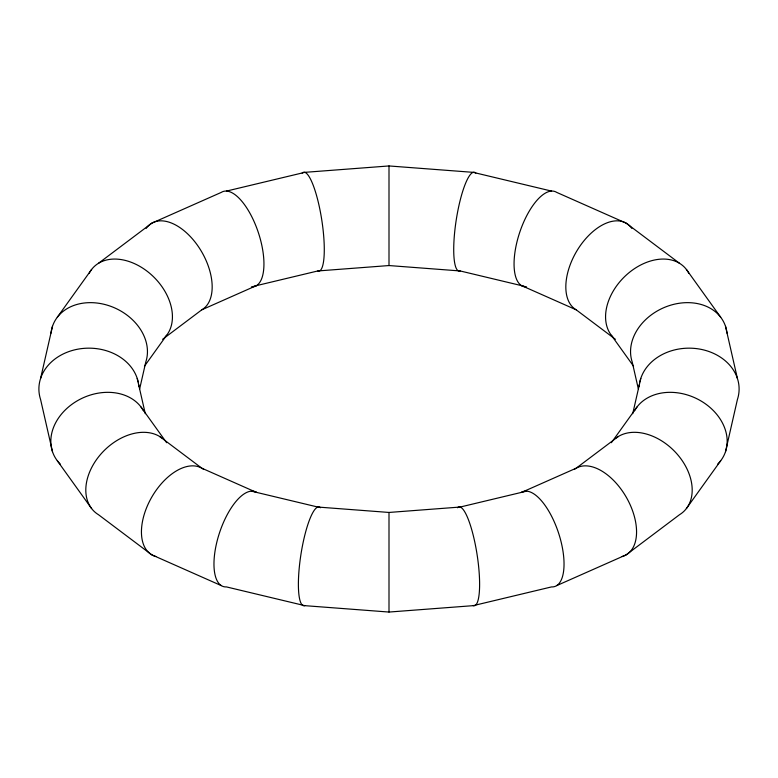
<?xml version="1.0" encoding="UTF-8"?>
<svg xmlns="http://www.w3.org/2000/svg" width="778" height="778" viewBox="0 0 778 778"><rect width="100%" height="100%" fill="white"/><g stroke="black" fill="none" stroke-linecap="round" stroke-linejoin="round"><path stroke-width="1.17" d="M40.602 378.429L52.476 326.371M139.641 388.99L145.807 361.945A50.016 39.445 24.9 0 0 107.52 305.239A50.016 39.445 24.9 0 0 51.008 333.159M632.728 413.702L640.78 378.429M725.524 451.629L737.398 399.571A50.016 40.835 0 0 0 699.918 349.127A50.016 40.835 0 0 0 639.837 381.901M57.3 317.268L91.61 269.451M144.445 366.214L166.628 335.299M611.372 442.701L637.026 406.952M686.39 508.549L720.7 460.732M98.495 263.285L151.798 223.179L221.273 192.399A50.016 20.422 71.6 0 1 258.792 233.935A50.016 20.422 71.6 0 1 251.459 286.829M162.612 339.296L201.813 309.809L256.643 285.516M618.257 436.546L576.187 468.191L521.357 492.484A50.016 20.422 71.6 0 1 558.886 534.019A50.016 20.422 71.6 0 1 551.544 586.913L473.141 605.663L389 612.053L304.859 605.663L226.456 586.913A50.016 20.422 -71.6 0 1 219.114 534.019A50.016 20.422 -71.6 0 1 256.643 492.484L201.813 468.191L159.743 436.546M556.727 585.601L626.202 554.821L679.505 514.715A50.016 35.37 45 0 0 678.494 455.694A50.016 35.37 45 0 0 616.322 437.839M226.456 191.087L304.859 172.337L389 165.947L473.141 172.337L551.544 191.087M253.793 286.275L317.803 270.958L389 265.551L460.197 270.958L524.207 286.275M526.541 491.171L460.197 507.042L389 512.449L317.803 507.042L251.459 491.171M521.357 285.516L576.187 309.809L615.388 339.296M221.273 585.601L151.798 554.821L98.495 514.715A50.016 35.37 -45 0 1 99.506 455.694A50.016 35.37 -45 0 1 161.678 437.839M679.505 263.285L626.202 223.179L556.727 192.399A50.016 20.422 -71.6 0 0 519.208 233.935A50.016 20.422 -71.6 0 0 526.541 286.829M686.39 269.451L720.7 317.268M611.372 335.299L633.555 366.214M140.974 406.952L166.628 442.701M57.3 460.732L91.61 508.549M725.524 326.371L737.398 378.429M638.359 388.99L632.193 361.945A50.016 39.445 -24.9 0 1 670.48 305.239A50.016 39.445 -24.9 0 1 726.992 333.159M137.22 378.429L145.272 413.702M52.476 451.629L40.602 399.571A50.016 40.835 0 0 1 78.082 349.127A50.016 40.835 0 0 1 138.163 381.901M389 165.947L389 265.551M389 512.449L389 612.053M574.397 469.387A50.016 28.874 60 0 1 627.126 498.708A50.016 28.874 60 0 1 622.186 556.494M634.508 410.803A50.016 39.445 24.9 0 1 703.02 402.216A50.016 39.445 24.9 0 1 717.617 464.223M639.156 386.637A50.016 40.835 0 0 1 639.409 384.264M612.86 337.059A50.016 35.37 -45 0 1 628.468 273.156A50.016 35.37 -45 0 1 688.9 273.409M576.187 309.809A50.016 28.874 -60 0 1 579.668 246.519A50.016 28.874 -60 0 1 631.824 228.392M460.197 270.958A50.016 10.571 -81.2 0 1 456.394 218.919A50.016 10.571 -81.2 0 1 475.825 173.056M302.175 173.056A50.016 10.571 81.2 0 1 321.606 218.919A50.016 10.571 81.2 0 1 317.803 270.958M146.176 228.392A50.016 28.874 60 0 1 198.332 246.519A50.016 28.874 60 0 1 201.813 309.809M89.1 273.409A50.016 35.37 45 0 1 149.532 273.156A50.016 35.37 45 0 1 165.14 337.059M138.591 384.264A50.016 40.835 0 0 1 138.844 386.637M60.383 464.223A50.016 39.445 -24.9 0 1 74.98 402.216A50.016 39.445 -24.9 0 1 143.492 410.803M155.814 556.494A50.016 28.874 -60 0 1 150.874 498.708A50.016 28.874 -60 0 1 203.603 469.387M304.859 605.663A50.016 10.571 -81.2 0 1 301.067 553.615A50.016 10.571 -81.2 0 1 320.487 507.752M457.513 507.752A50.016 10.571 81.2 0 1 476.933 553.615A50.016 10.571 81.2 0 1 473.141 605.663"/></g></svg>
